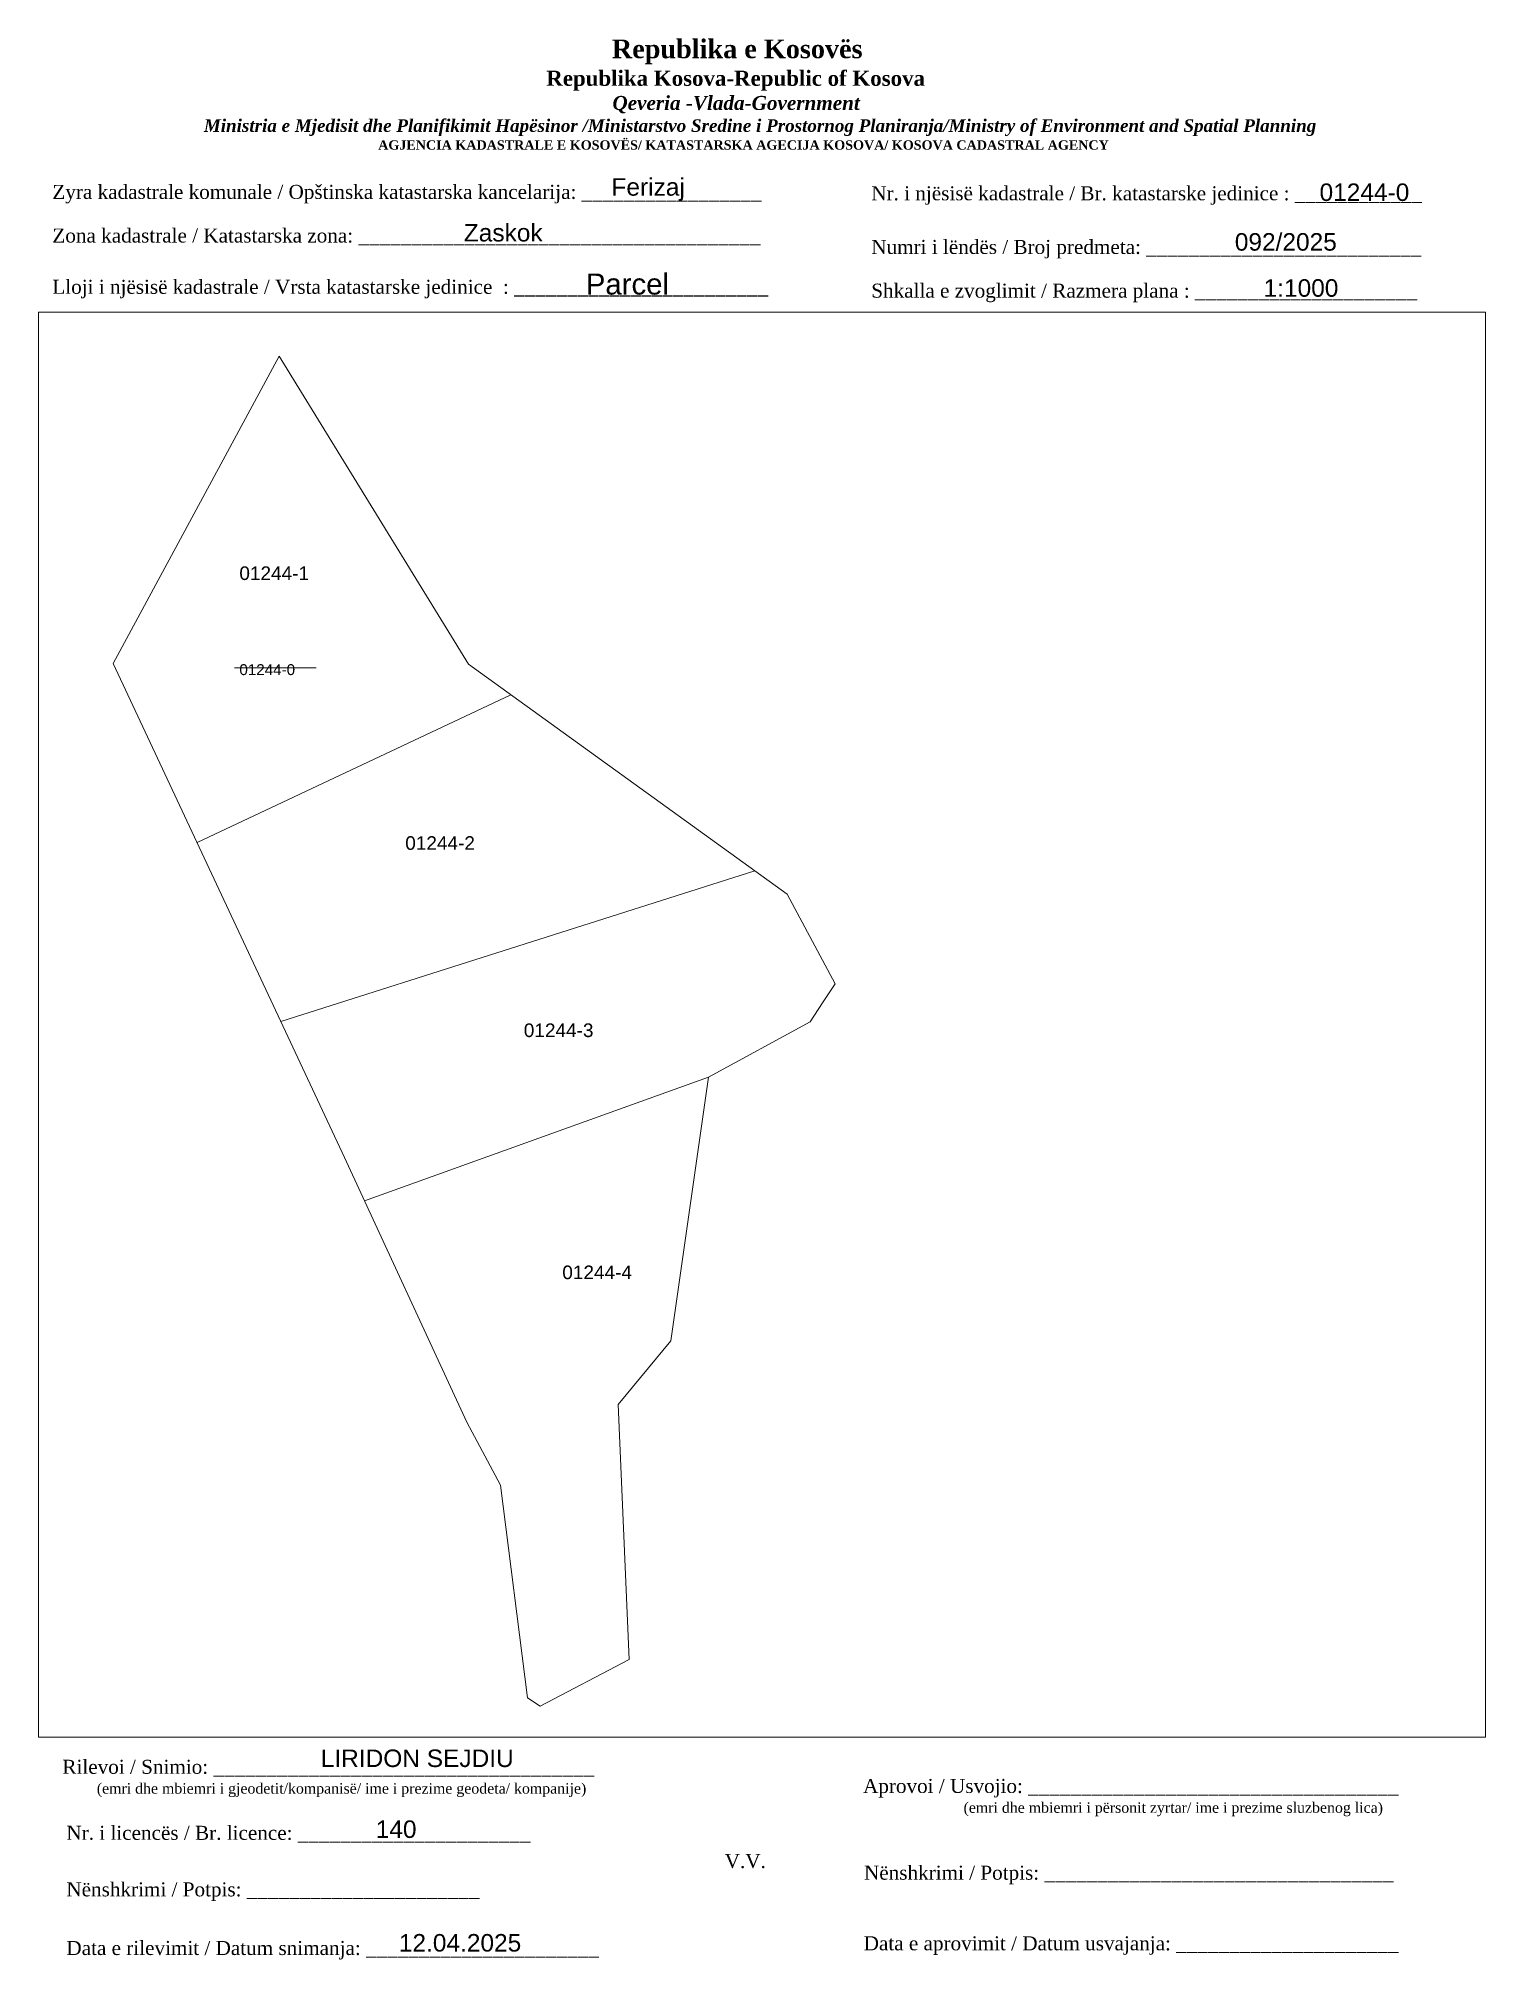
# Paper-space layout '1127-1000 (2)' of a CAD drawing. Header units: metres, sheet in millimetres. Extents: x 1 to 208, y 2 to 276.
# The model-space entities are those that its viewports show. They can reach past a viewport. Long polylines and large blocks are cut down to what shows.
import ezdxf

# ---------------------------------------------------------------- set-up
doc = ezdxf.new("R2010")
doc.units = ezdxf.units.M
doc.layers.get('0').update_dxf_attribs({"lineweight": 0})
for name, color, linetype, lineweight in [('Korniza e jashtme', 7, 'Continuous', 0), ('Ndarje e re', 1, 'Continuous', 0), ('Nr Parceles Baze', 7, 'Continuous', 0), ('Nr-Ri', 1, 'Continuous', 0), ('Parcela Baze', 7, 'Continuous', 0)]:
    doc.layers.add(name, color=color, linetype=linetype, lineweight=lineweight)
doc.styles.get("Standard").update_dxf_attribs({"font": 'arial.ttf'})

msp = doc.modelspace()

# ---------------------------------------------------------------- linework, layer by layer
at = {"layer": 'Ndarje e re', "flags": 128}
for points in [[(7510839.09, 4688097.16), (7510854.15, 4688097.16)], [(7510889.95, 4688092.18), (7510832.21, 4688065.02)], [(7510934.82, 4688059.82), (7510847.64, 4688032.09)], [(7510926.3, 4688021.88), (7510863.02, 4687999.13)]]:
    msp.add_lwpolyline(points, dxfattribs=at)
at = {"layer": 'Parcela Baze', "flags": 128}
msp.add_lwpolyline([(7510816.78, 4688097.96), (7510847.34, 4688154.48), (7510882.14, 4688097.81), (7510940.77, 4688055.53), (7510949.58, 4688039.02), (7510947.28, 4688035.54), (7510944.98, 4688032.06), (7510926.3, 4688021.88), (7510919.34, 4687973.41), (7510909.66, 4687961.67), (7510911.73, 4687914.78), (7510895.31, 4687906.19), (7510892.98, 4687907.72), (7510888.02, 4687946.86), (7510881.83, 4687958.41), (7510859.34, 4688007.11), (7510816.78, 4688097.96)], dxfattribs=at)

# ---------------------------------------------------------------- texts
at = {"layer": 'Nr Parceles Baze'}
msp.add_text('01244-0', height=2, dxfattribs=at).set_placement((7510840, 4688095.82))
at = {"layer": 'Nr-Ri'}
for s, p in [('01244-1', (7510840, 4688113.3)), ('01244-2', (7510870.51, 4688063.68)), ('01244-3', (7510892.32, 4688029.25)), ('01244-4', (7510899.4, 4687984.73))]:
    msp.add_text(s, height=2.5, dxfattribs=at).set_placement(p)

psp = doc.layouts.new('1127-1000 (2)')

# ---------------------------------------------------------------- texts
for s, p in [('01244-0', (183.92, 252.84)), ('Zaskok', (61.73, 247.06)), ('092/2025 ', (171.82, 245.75)), ('1:1000', (175.93, 239.17)), ('LIRIDON SEJDIU ', (41.3, 29.28)), ('140', (49.15, 19.16)), ('12.04.2025', (52.45, 2.94))]:
    psp.add_text(s, height=2.5).set_placement(p)
for s, insert, char_height, width, attachment_point in [('\\pi77.297;{\\fBook Antiqua|b1|i0|c0|p18;\\H1.333x;Republika e Kosovës\\fTimes New Roman|b1|i0|c0|p18;\\P\\pi67.927;\\fBook Antiqua|b1|i0|c0|p18;\\H0.8125x;Republika Kosova-Republic of Kosova\\fTimes New Roman|b1|i0|c0|p18;\\P\\pi77.378;\\fBook Antiqua|b1|i1|c0|p18;\\H0.9233x;Qeveria -Vlada-Government \\P\\pi13.032,l6,t23.033;\\fTimes New Roman|b1|i1|c0|p18;\\H0.9x;Ministria e Mjedisit dhe Planifikimit Hapësinor /Ministarstvo Sredine i Prostornog Planiranja/Ministry of Environment and Spatial Planning\\P\\pi43.931,l0,tz;\\fBook Antiqua|b1|i0|c0|p18;\\H0.7406x;AGJENCIA KADASTRALE E KOSOVËS/ KATASTARSKA AGECIJA KOSOVA/ KOSOVA CADASTRAL AGENCY}', (5.57, 275.89), 2, 191.8237, 1), ('{\\fTimes New Roman|b0|i0|c0|p18;Zyra kadastrale komunale / Opštinska katastarska kancelarija: _________________}', (2.98, 255.14), 2, 100.6873, 1), ('Ferizaj', (88.05, 254.47), 2.5, 9.9735, 5), ('{\\fTimes New Roman|b0|i0|c0|p18;Nr. i njësisë kadastrale / Br. katastarske jedinice : ____________}', (119.91, 254.94), 2, 79.9484, 1), ('{\\fTimes New Roman|b0|i0|c0|p18;Zona kadastrale / Katastarska zona: ______________________________________}', (2.98, 248.91), 2, 100.6873, 1), ('{\\fTimes New Roman|b0|i0|c0|p18;Numri i lëndës / Broj predmeta: __________________________}', (119.91, 247.28), 2, 79.9484, 1), ('{\\fTimes New Roman|b0|i0|c0|p18;Lloji i njësisë kadastrale / Vrsta katastarske jedinice  : ________________________}', (2.98, 241.59), 2, 100.6873, 1), ('{\\fArial|b0|i0|c0|p34;Parcel}', (85.09, 240.96), 3, 11.2939, 5), ('{\\fTimes New Roman|b0|i0|c0|p18;Shkalla e zvoglimit / Razmera plana : _____________________}', (119.91, 241.04), 2, 79.9484, 1), ('{\\fTimes New Roman|b0|i0|c0|p18;Rilevoi / Snimio: ____________________________________\\P     \\H0.75x;(emri dhe mbiemri i gjeodetit/kompanisë/ ime i prezime geodeta/ kompanije)}', (42.38, 27.65), 2, 74.7958, 5), ('{\\fTimes New Roman|b0|i0|c0|p18; Aprovoi / Usvojio: ___________________________________\\P                    \\H0.75x;(emri dhe mbiemri i përsonit zyrtar/ ime i prezime sluzbenog lica)}', (117.98, 27.58), 2, 83.344, 1), ('{\\fTimes New Roman|b0|i0|c0|p18;Nr. i licencës / Br. licence: ______________________\\P                                }', (4.98, 20.89), 2, 83.344, 1), ('{\\fTimes New Roman|b0|i0|c0|p18;V.V.                                 }', (101.92, 15.84), 2, 5.7076, 5), ('{\\fTimes New Roman|b0|i0|c0|p18; Nënshkrimi / Potpis: _________________________________}', (118.12, 15.2), 2, 83.344, 1), ('{\\fTimes New Roman|b0|i0|c0|p18;Nënshkrimi / Potpis: ______________________\\P                                 }', (4.98, 12.82), 2, 83.344, 1), ('{\\fTimes New Roman|b0|i0|c0|p18;Data e rilevimit / Datum snimanja: ______________________\\P                                 }', (4.98, 4.45), 2, 83.344, 1), ('{\\fTimes New Roman|b0|i0|c0|p18; Data e aprovimit / Datum usvajanja: _____________________}', (118.07, 5.12), 2, 83.344, 1)]:
    psp.add_mtext(s, dxfattribs=dict(insert=insert, char_height=char_height, width=width, attachment_point=attachment_point))

# ---------------------------------------------------------------- viewports
at = {"layer": 'Korniza e jashtme', "view_target_point": (370776.43, 310629.57)}
psp.add_viewport(center=(104.31, 135.25), size=(206.65, 203.4046), view_center_point=(7140159.71, 4377401.95), view_height=262.0296, dxfattribs=at)

doc.saveas('drawing.dxf')
